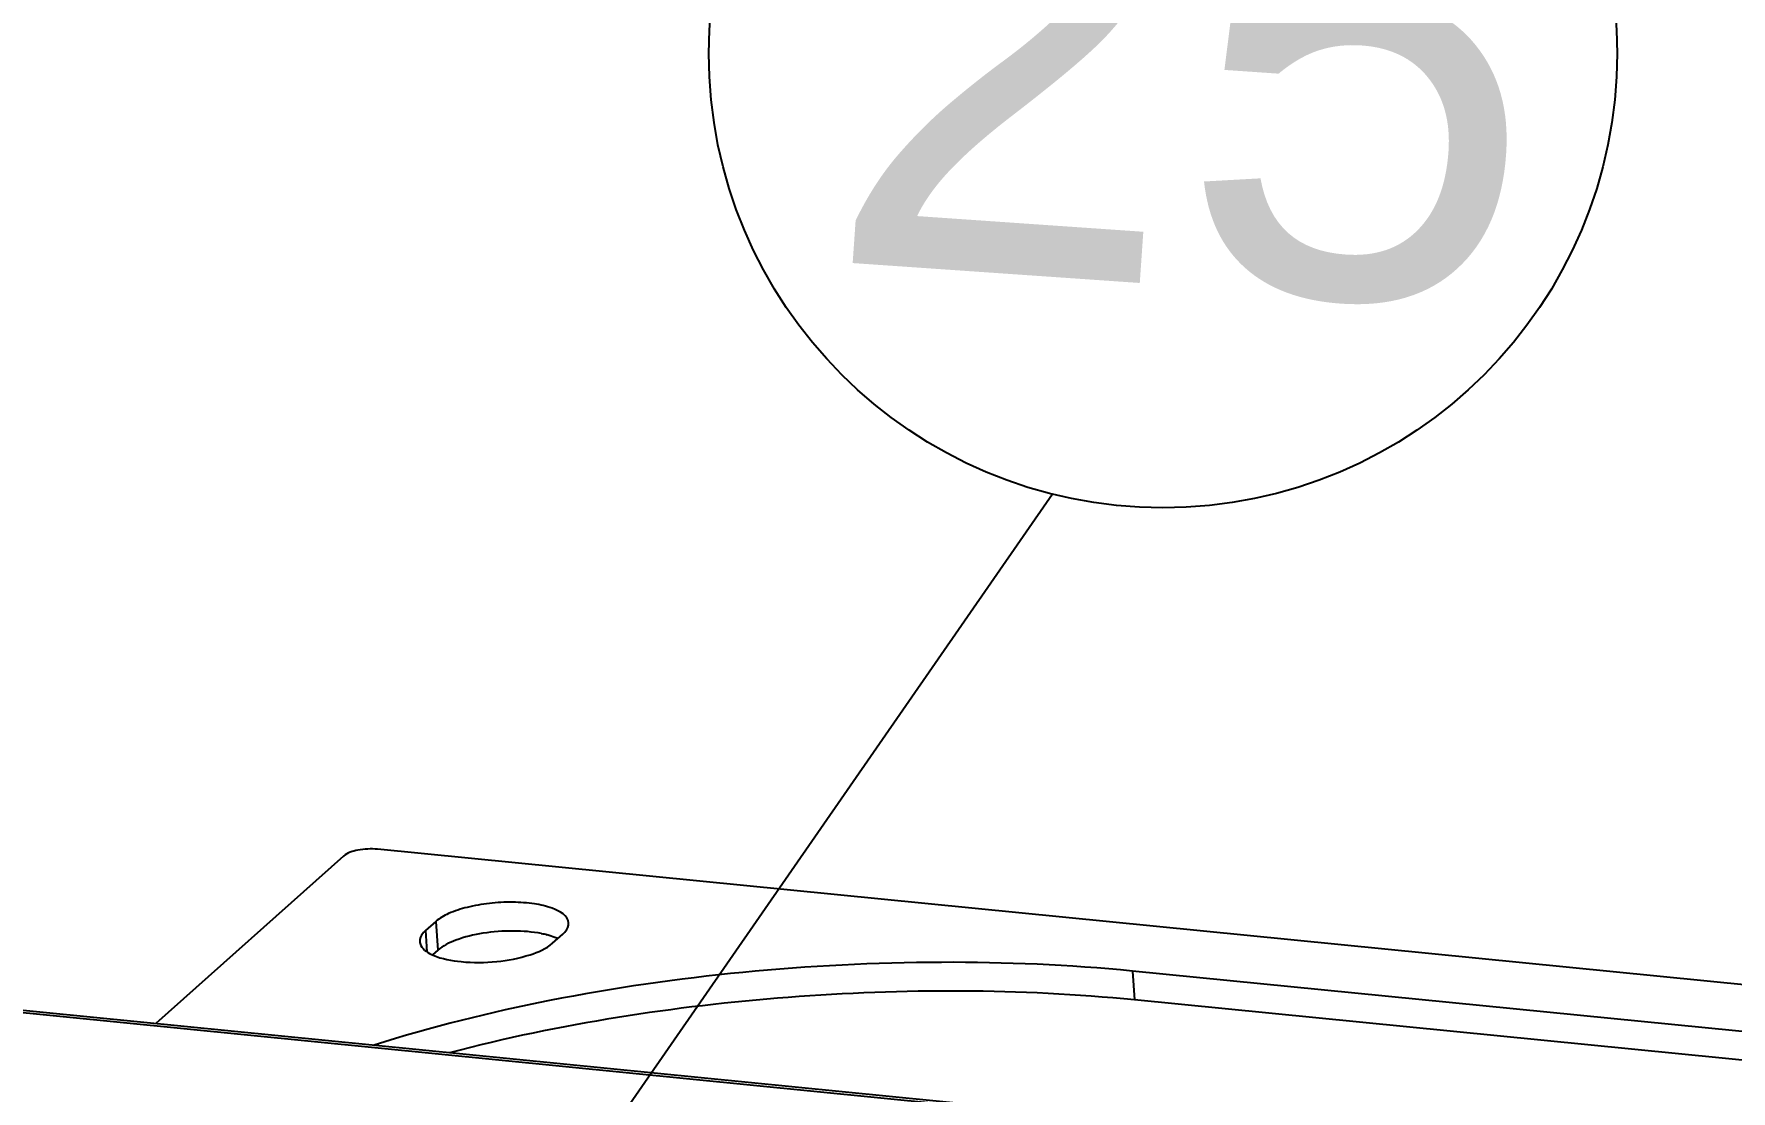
# Model space of a CAD drawing. Extents: x -425 to 6552, y -3049 to 3105.
# Drawn here: x -120.87 to -92.75, y -1757.69 to -1740.19 of the extents above; entities that cross this region are included whole.
import ezdxf

# ---------------------------------------------------------------- set-up
doc = ezdxf.new("R2010")
doc.units = 0
doc.layers.get('0').update_dxf_attribs({"linetype": 'CONTINUOUS'})
doc.layers.add('DIM', color=1, linetype='CONTINUOUS')
doc.styles.add('TEXTSTYLE_3', font='GOTHIC.TTF')

msp = doc.modelspace()

# ---------------------------------------------------------------- linework, layer by layer
at = {"color": 7, "linetype": 'CONTINUOUS'}
for p, q in [((-115.735, -1753.8), (-118.847, -1756.574)), ((-92.421, -1755.942), (-115.173, -1753.686)), ((-86.247, -1759.848), (-140.588, -1754.46)), ((-86.164, -1759.814), (-140.505, -1754.427)), ((-114.208, -1754.882), (-114.379, -1755.034)), ((-114.208, -1754.882), (-114.175, -1755.359)), ((-114.379, -1755.034), (-114.355, -1755.384)), ((-112.275, -1755.243), (-112.104, -1755.091)), ((-114.175, -1755.359), (-114.261, -1755.436)), ((-102.667, -1755.705), (-102.634, -1756.182)), ((-91.581, -1756.804), (-102.667, -1755.705)), ((-91.548, -1757.281), (-102.634, -1756.182))]:
    msp.add_line(p, q, dxfattribs=at)
msp.add_arc((-112.772, -1756.676), 1.622, 75.3248, 78.7148, dxfattribs=at)
for points, knots in [([(-115.173, -1753.686), (-115.282, -1753.676), (-115.474, -1753.689), (-115.672, -1753.743), (-115.735, -1753.8)], [0, 0, 0, 0, 0.562518, 1, 1, 1, 1]), ([(-112.009, -1754.907), (-112.017, -1754.787), (-112.271, -1754.649), (-112.588, -1754.583), (-112.945, -1754.555), (-113.317, -1754.576), (-113.675, -1754.637), (-113.976, -1754.733), (-114.146, -1754.827), (-114.208, -1754.882)], [0, 0, 0, 0, 0.153776, 0.282517, 0.435867, 0.599545, 0.757526, 0.89471, 1, 1, 1, 1]), ([(-112.104, -1755.091), (-112.089, -1755.077), (-112.04, -1755.028), (-112.005, -1754.956), (-112.009, -1754.907)], [0, 0, 0, 0, 0.298937, 1, 1, 1, 1]), ([(-114.379, -1755.034), (-114.394, -1755.048), (-114.443, -1755.097), (-114.478, -1755.168), (-114.474, -1755.217)], [0, 0, 0, 0, 0.298937, 1, 1, 1, 1]), ([(-114.474, -1755.217), (-114.473, -1755.239), (-114.439, -1755.346), (-114.331, -1755.406), (-114.251, -1755.441)], [0, 0, 0, 0, 0.198153, 1, 1, 1, 1]), ([(-112.455, -1755.084), (-112.608, -1755.054), (-112.935, -1755.028), (-113.415, -1755.064), (-113.84, -1755.166), (-114.09, -1755.283), (-114.175, -1755.359)], [0, 0, 0, 0, 0.263297, 0.548346, 0.807193, 1, 1, 1, 1]), ([(-112.199, -1755.161), (-112.211, -1755.156), (-112.264, -1755.134), (-112.319, -1755.117), (-112.361, -1755.106)], [0, 0, 0, 0, 0.233213, 1, 1, 1, 1]), ([(-114.251, -1755.441), (-114.105, -1755.504), (-113.75, -1755.568), (-113.205, -1755.563), (-112.691, -1755.466), (-112.379, -1755.335), (-112.275, -1755.243)], [0, 0, 0, 0, 0.232918, 0.520147, 0.796098, 1, 1, 1, 1]), ([(-102.667, -1755.705), (-103.717, -1755.601), (-105.874, -1755.509), (-109.108, -1755.674), (-112.257, -1756.127), (-114.28, -1756.628), (-115.231, -1756.932)], [0, 0, 0, 0, 0.249344, 0.508971, 0.764013, 1, 1, 1, 1]), ([(-102.634, -1756.182), (-104.537, -1755.993), (-108.363, -1755.993), (-112.146, -1756.576), (-113.979, -1757.056)], [0, 0, 0, 0, 0.502308, 1, 1, 1, 1])]:
    msp.add_open_spline(points, degree=3, knots=knots, dxfattribs=at)
at = {"layer": 'DIM', "color": 1, "linetype": 'CONTINUOUS'}
msp.add_line((-103.99, -1747.81), (-113.032, -1760.84), dxfattribs=at)
msp.add_circle((-102.162, -1740.511), 7.524, dxfattribs=at)

# ---------------------------------------------------------------- texts
at = {"layer": 'DIM', "color": 1, "linetype": 'CONTINUOUS', "insert": (-107.286, -1736.139), "char_height": 7.8261, "width": 15.73945, "attachment_point": 1, "rotation": 356.0357, "style": 'TEXTSTYLE_3'}
msp.add_mtext('25', dxfattribs=at)

doc.saveas('drawing.dxf')
